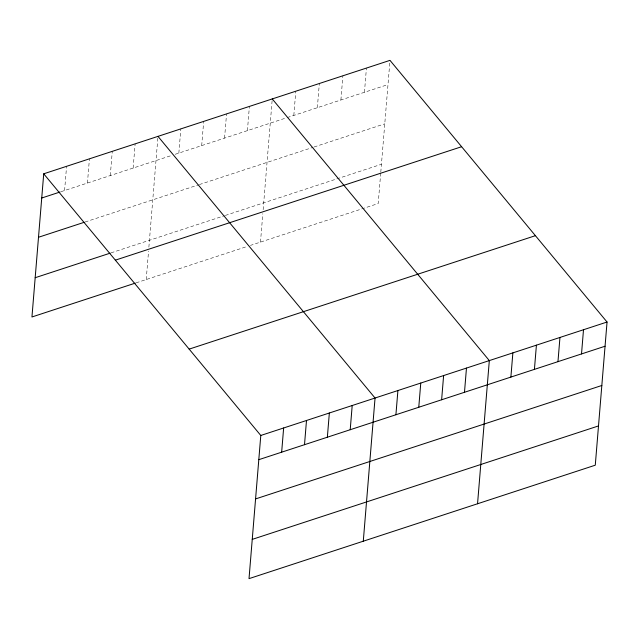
<?xml version="1.0" encoding="UTF-8"?>
<svg xmlns="http://www.w3.org/2000/svg" width="639" height="639" viewBox="0 0 639 639"><rect width="100%" height="100%" fill="white"/><g stroke="black" fill="none" stroke-linecap="round" stroke-linejoin="round"><path stroke-width="0.48" stroke-dasharray="3.19 2.4" d="M64.587 190.526L66.576 166.316M87.439 183.042L89.428 158.831M110.291 175.549L112.28 151.347M133.144 168.065L135.133 143.855M146.219 279.547L148.56 251.079M148.879 247.157L157.905 137.337M178.848 153.088L180.837 128.886M201.7 145.604L203.689 121.394M224.553 138.112L226.549 113.91M247.413 130.628L249.402 106.425M260.48 242.109L262.821 213.642M263.148 209.72L272.254 98.933M293.812 115.427L295.801 91.217M317.351 107.711L319.34 83.509M340.899 99.996L342.887 75.793M364.446 92.288L366.435 68.077M380.708 173.113L378.208 203.537L250.424 245.4M380.796 172.131L389.982 60.362M60.929 191.724L171.54 155.485M175.19 154.287L286.272 117.895M287.215 117.584L387.993 84.572M85.123 221.997L198.473 184.863M199.392 184.559L313.182 147.282M314.124 146.97L384.766 123.83M111.05 252.86L224.401 215.726M225.319 215.431L381.435 164.279M136.163 282.837L246.774 246.598"/><path stroke-width="0.96" d="M43.724 173.808L260.792 435.463L249.018 578.638L595.276 465.192L607.05 322.024L389.982 60.362L43.724 173.808L31.95 316.976L135.244 283.141M281.655 452.18L283.644 427.978M304.507 444.696L306.496 420.486M327.36 437.204L329.349 413.002M350.212 429.72L352.201 405.517M363.287 541.201L375.053 398.025L157.985 136.371M395.916 414.743L397.905 390.541M418.769 407.259L420.766 383.049M441.629 399.774L443.618 375.564M464.481 392.282L466.47 368.08M477.549 503.764L489.322 360.588L272.254 98.933M510.88 377.082L512.869 352.88M534.42 369.366L536.417 345.164M557.967 361.658L559.956 337.448M581.514 353.942L583.503 329.732M41.735 198.01L60.01 192.019M38.5 237.269L84.212 222.3M35.177 277.717L110.14 253.164M115.355 260.153L461.614 146.714M189.16 349.118L535.418 235.671M260.792 435.463L607.05 322.024M258.803 459.673L605.061 346.226M255.568 498.931L601.834 385.485M252.245 539.38L598.503 425.933"/></g></svg>
